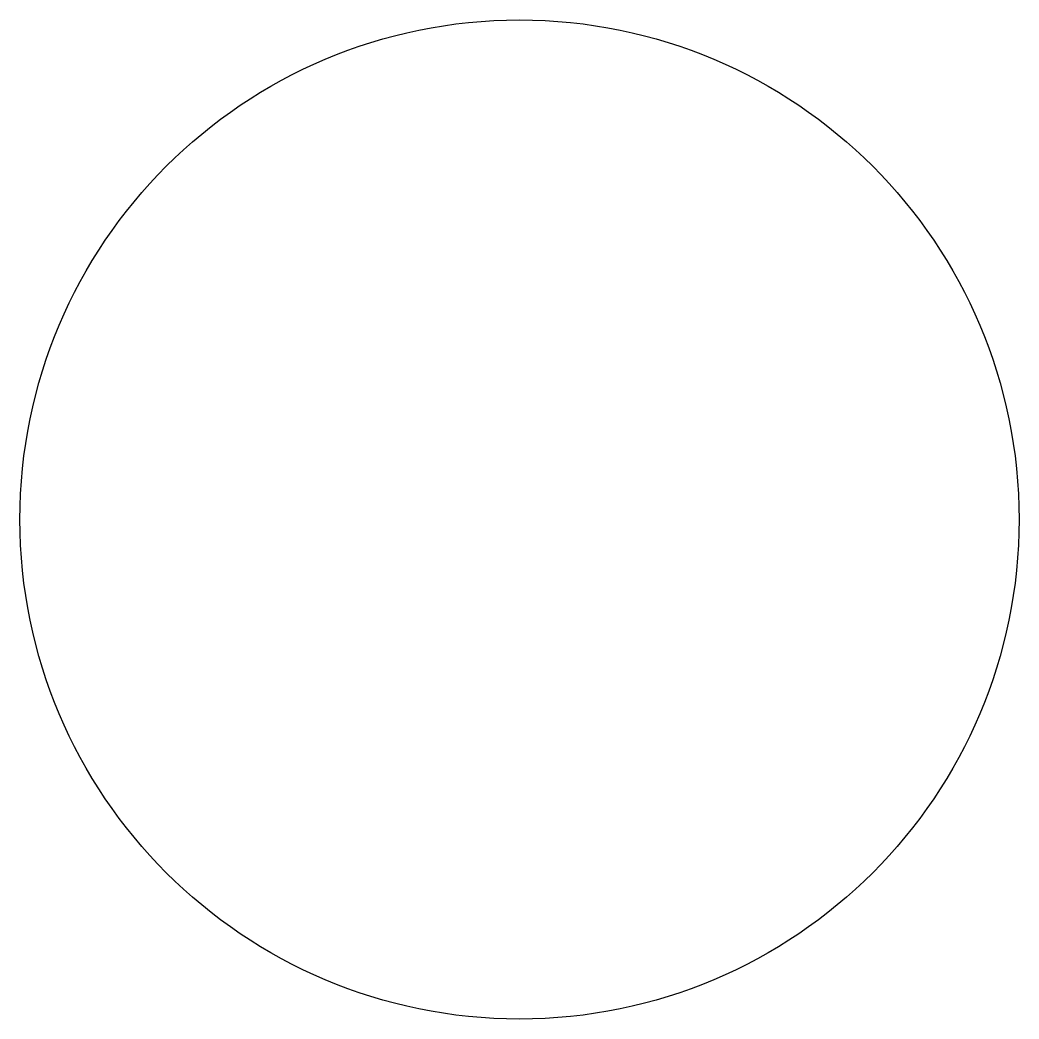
# Model space of a CAD drawing. Extents: x -10 to 10, y 60 to 80.
import ezdxf

# ---------------------------------------------------------------- set-up
doc = ezdxf.new("R2010")
doc.units = 0
doc.layers.get('0').update_dxf_attribs({"linetype": 'continuous'})

msp = doc.modelspace()

# ---------------------------------------------------------------- linework, layer by layer
at = {"color": 7}
msp.add_circle((0, 70, 0.5), 10, dxfattribs=at)

doc.saveas('drawing.dxf')
